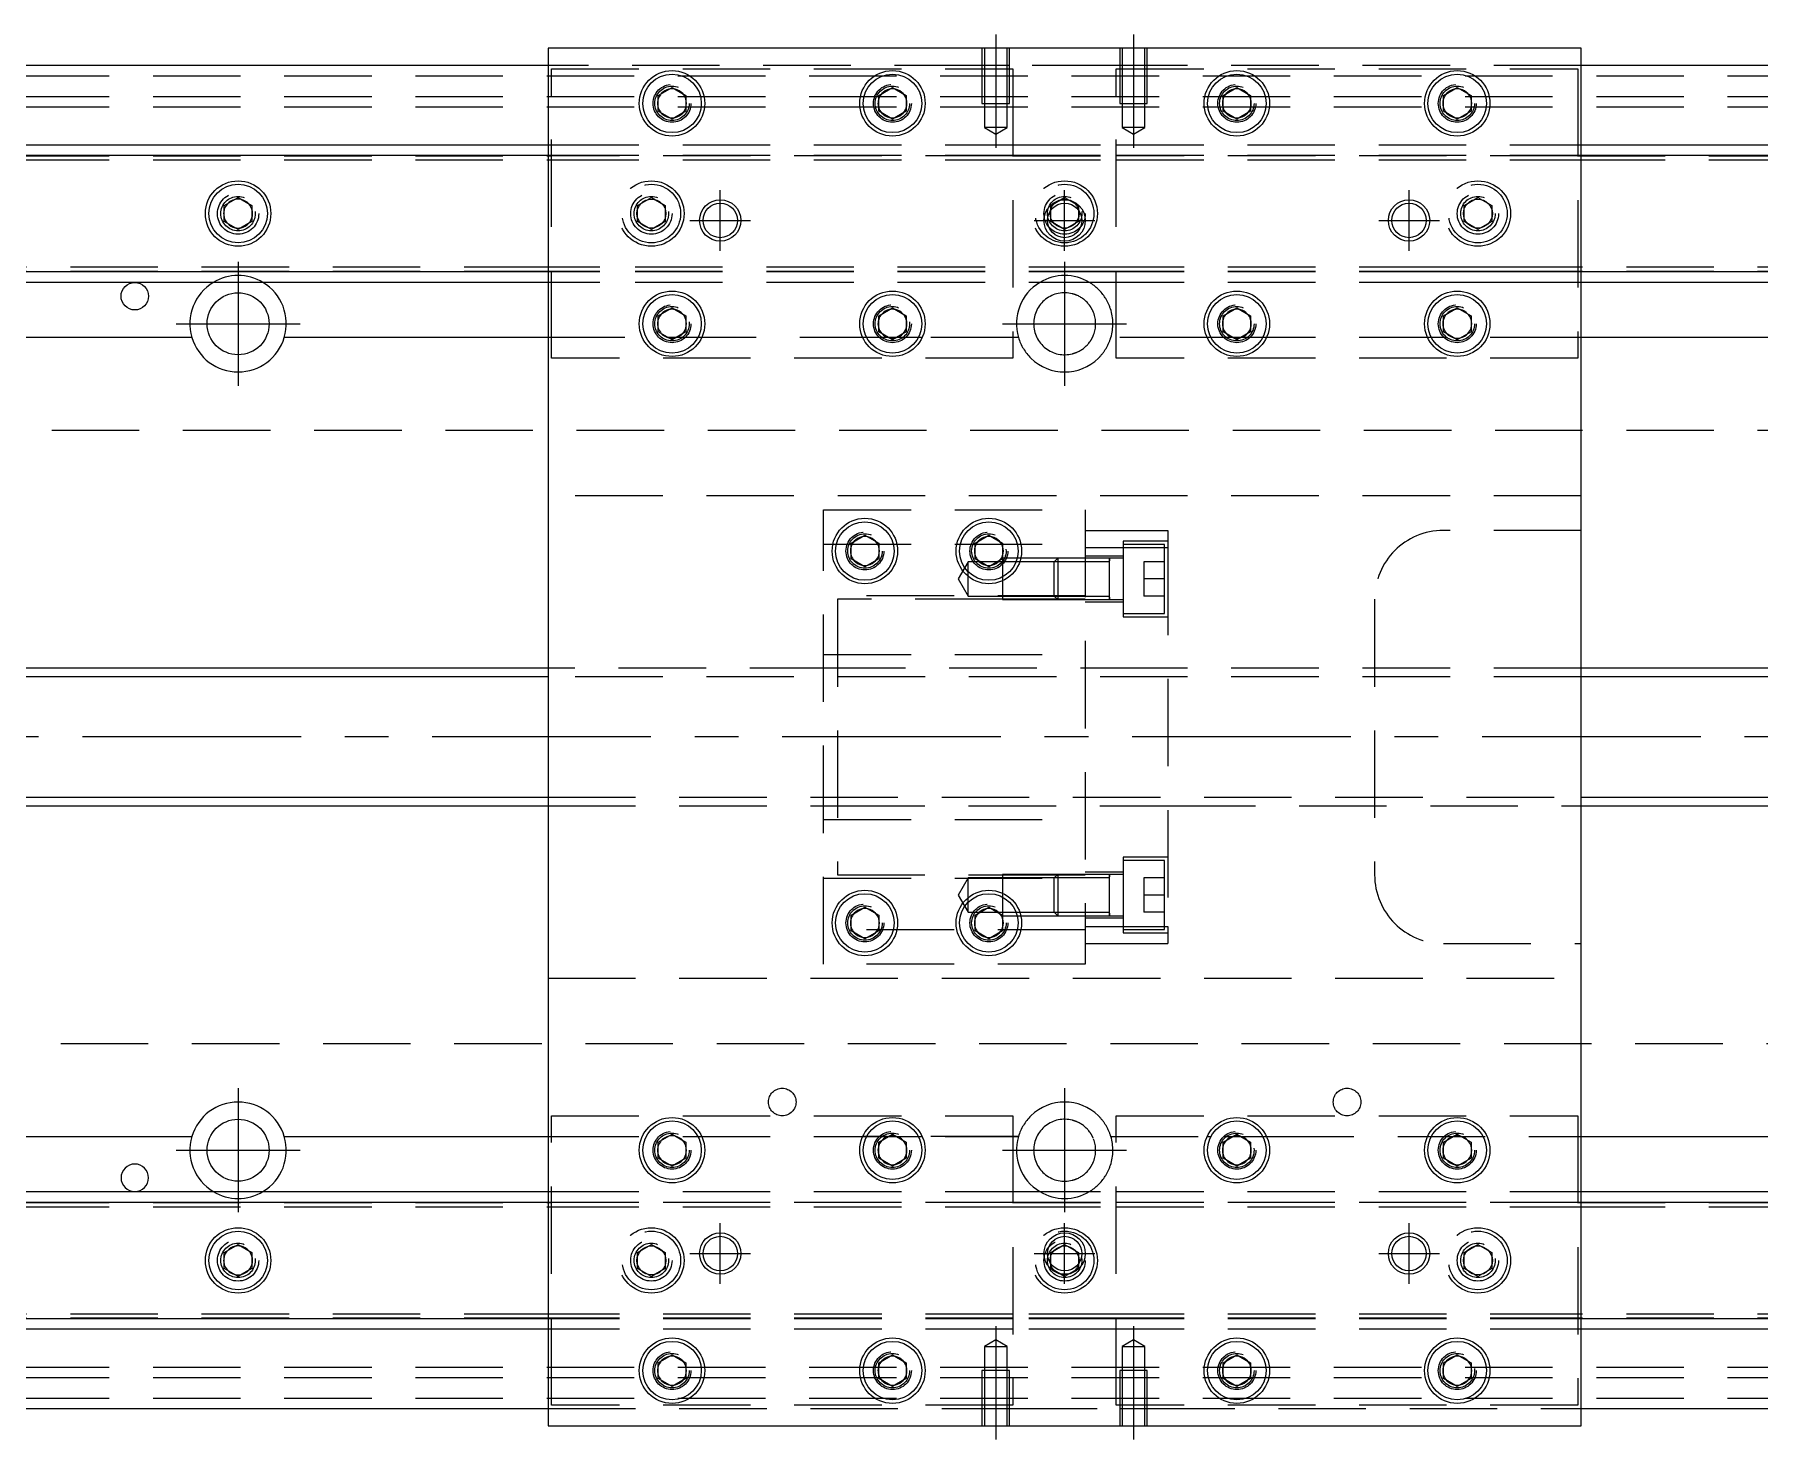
# Model space of a CAD drawing. Extents: x -20 to 992, y -268 to 102.
# Drawn here: x 230.4 to 480.9, y -102 to 102 of the extents above; entities that cross this region are included whole.
import ezdxf

# ---------------------------------------------------------------- set-up
doc = ezdxf.new("R2010")
doc.units = 0
doc.linetypes.add('CENTER', pattern=[50.8, 31.75, -6.35, 6.35, -6.35])
doc.linetypes.add('DASHED', pattern=[19.05, 12.7, -6.35])
doc.layers.get('0').update_dxf_attribs({"linetype": 'CONTINUOUS'})
doc.layers.add('CENTER', color=1, linetype='CENTER')

msp = doc.modelspace()

# ---------------------------------------------------------------- linework, layer by layer
at = {"color": 7, "linetype": 'CONTINUOUS'}
for p, q in [((455, 100), (305, 100)), ((305, 100), (305, -100)), ((455, -100), (455, 100)), ((305, 97.5), (0, 97.5)), ((760, 97.5), (455, 97.5)), ((321, 93.1547), (323, 94.309402)), ((321, 90.8453), (321, 93.1547)), ((323, 94.309402), (325, 93.1547)), ((325, 93.1547), (325, 90.8453)), ((353, 93.1547), (355, 94.309402)), ((353, 90.8453), (353, 93.1547)), ((355, 94.309402), (357, 93.1547)), ((357, 93.1547), (357, 90.8453)), ((403, 93.1547), (405, 94.309402)), ((403, 90.8453), (403, 93.1547)), ((405, 94.309402), (407, 93.1547)), ((407, 93.1547), (407, 90.8453)), ((435, 93.1547), (437, 94.309402)), ((435, 90.8453), (435, 93.1547)), ((437, 94.309402), (439, 93.1547)), ((439, 93.1547), (439, 90.8453)), ((323, 89.690598), (321, 90.8453)), ((325, 90.8453), (323, 89.690598)), ((355, 89.690598), (353, 90.8453)), ((357, 90.8453), (355, 89.690598)), ((405, 89.690598), (403, 90.8453)), ((407, 90.8453), (405, 89.690598)), ((437, 89.690598), (435, 90.8453)), ((439, 90.8453), (437, 89.690598)), ((0, 86), (305, 86)), ((455, 86), (760, 86)), ((0, 84.460392), (305, 84.460392)), ((455, 84.460392), (760, 84.460392)), ((258, 77.1547), (260, 78.309402)), ((260, 78.309402), (262, 77.1547)), ((258, 74.8453), (258, 77.1547)), ((262, 77.1547), (262, 74.8453)), ((260, 73.690598), (258, 74.8453)), ((262, 74.8453), (260, 73.690598)), ((305, 67.539608), (0, 67.539608)), ((305, 66), (0, 66)), ((760, 67.539608), (455, 67.539608)), ((760, 66), (455, 66)), ((321, 61.1547), (323, 62.309402)), ((321, 58.8453), (321, 61.1547)), ((323, 62.309402), (325, 61.1547)), ((325, 61.1547), (325, 58.8453)), ((353, 61.1547), (355, 62.309402)), ((353, 58.8453), (353, 61.1547)), ((355, 62.309402), (357, 61.1547)), ((357, 61.1547), (357, 58.8453)), ((403, 61.1547), (405, 62.309402)), ((403, 58.8453), (403, 61.1547)), ((405, 62.309402), (407, 61.1547)), ((407, 61.1547), (407, 58.8453)), ((435, 61.1547), (437, 62.309402)), ((435, 58.8453), (435, 61.1547)), ((437, 62.309402), (439, 61.1547)), ((439, 61.1547), (439, 58.8453)), ((253.291796, 58), (146.708204, 58)), ((305, 58), (266.708204, 58)), ((323, 57.690598), (321, 58.8453)), ((325, 58.8453), (323, 57.690598)), ((355, 57.690598), (353, 58.8453)), ((357, 58.8453), (355, 57.690598)), ((405, 57.690598), (403, 58.8453)), ((407, 58.8453), (405, 57.690598)), ((437, 57.690598), (435, 58.8453)), ((439, 58.8453), (437, 57.690598)), ((493.291796, 58), (455, 58)), ((349, 28.1547), (351, 29.309402)), ((349, 25.8453), (349, 28.1547)), ((351, 29.309402), (353, 28.1547)), ((353, 28.1547), (353, 25.8453)), ((367, 28.1547), (369, 29.309402)), ((367, 25.8453), (367, 28.1547)), ((369, 29.309402), (371, 28.1547)), ((371, 28.1547), (371, 25.8453)), ((351, 24.690598), (349, 25.8453)), ((353, 25.8453), (351, 24.690598)), ((369, 24.690598), (367, 25.8453)), ((371, 25.8453), (369, 24.690598)), ((386.5, 25.449674), (386.5, 25.949678)), ((386.5, 19.949668), (386.5, 20.449674)), ((305, 10), (28, 10)), ((703, 10), (455, 10)), ((28, -10), (305, -10)), ((455, -10), (703, -10)), ((349, -25.8453), (351, -24.690598)), ((351, -24.690598), (353, -25.8453)), ((367, -25.8453), (369, -24.690598)), ((369, -24.690598), (371, -25.8453)), ((349, -28.1547), (349, -25.8453)), ((353, -25.8453), (353, -28.1547)), ((367, -28.1547), (367, -25.8453)), ((371, -25.8453), (371, -28.1547)), ((386.5, -25.949678), (386.5, -25.94865)), ((351, -29.309402), (349, -28.1547)), ((353, -28.1547), (351, -29.309402)), ((369, -29.309402), (367, -28.1547)), ((371, -28.1547), (369, -29.309402)), ((146.708204, -58), (253.291796, -58)), ((266.708204, -58), (305, -58)), ((321, -58.8453), (323, -57.690598)), ((321, -61.1547), (321, -58.8453)), ((323, -57.690598), (325, -58.8453)), ((325, -58.8453), (325, -61.1547)), ((353, -58.8453), (355, -57.690598)), ((353, -61.1547), (353, -58.8453)), ((355, -57.690598), (357, -58.8453)), ((357, -58.8453), (357, -61.1547)), ((403, -58.8453), (405, -57.690598)), ((403, -61.1547), (403, -58.8453)), ((405, -57.690598), (407, -58.8453)), ((407, -58.8453), (407, -61.1547)), ((435, -58.8453), (437, -57.690598)), ((435, -61.1547), (435, -58.8453)), ((437, -57.690598), (439, -58.8453)), ((439, -58.8453), (439, -61.1547)), ((455, -58), (493.291796, -58)), ((323, -62.309402), (321, -61.1547)), ((325, -61.1547), (323, -62.309402)), ((355, -62.309402), (353, -61.1547)), ((357, -61.1547), (355, -62.309402)), ((405, -62.309402), (403, -61.1547)), ((407, -61.1547), (405, -62.309402)), ((437, -62.309402), (435, -61.1547)), ((439, -61.1547), (437, -62.309402)), ((0, -66), (305, -66)), ((0, -67.539608), (305, -67.539608)), ((455, -66), (760, -66)), ((455, -67.539608), (760, -67.539608)), ((258, -74.8453), (260, -73.690598)), ((258, -77.1547), (258, -74.8453)), ((260, -73.690598), (262, -74.8453)), ((262, -74.8453), (262, -77.1547)), ((260, -78.309402), (258, -77.1547)), ((262, -77.1547), (260, -78.309402)), ((305, -84.460392), (0, -84.460392)), ((760, -84.460392), (455, -84.460392)), ((305, -86), (0, -86)), ((760, -86), (455, -86)), ((321, -90.8453), (323, -89.690598)), ((323, -89.690598), (325, -90.8453)), ((353, -90.8453), (355, -89.690598)), ((355, -89.690598), (357, -90.8453)), ((403, -90.8453), (405, -89.690598)), ((405, -89.690598), (407, -90.8453)), ((435, -90.8453), (437, -89.690598)), ((437, -89.690598), (439, -90.8453)), ((321, -93.1547), (321, -90.8453)), ((325, -90.8453), (325, -93.1547)), ((353, -93.1547), (353, -90.8453)), ((357, -90.8453), (357, -93.1547)), ((403, -93.1547), (403, -90.8453)), ((407, -90.8453), (407, -93.1547)), ((435, -93.1547), (435, -90.8453)), ((439, -90.8453), (439, -93.1547)), ((323, -94.309402), (321, -93.1547)), ((325, -93.1547), (323, -94.309402)), ((355, -94.309402), (353, -93.1547)), ((357, -93.1547), (355, -94.309402)), ((405, -94.309402), (403, -93.1547)), ((407, -93.1547), (405, -94.309402)), ((437, -94.309402), (435, -93.1547)), ((439, -93.1547), (437, -94.309402)), ((0, -97.5), (305, -97.5)), ((455, -97.5), (760, -97.5)), ((305, -100), (455, -100))]:
    msp.add_line(p, q, dxfattribs=at)
at = {"color": 3, "linetype": 'DASHED'}
for p, q in [((368.000006, 100), (368.000006, 92)), ((368.35, 100), (368.35, 92)), ((371.65, 92), (371.65, 100)), ((371.999994, 92), (371.999994, 100)), ((388.000006, 100), (388.000006, 92)), ((388.35, 100), (388.35, 92)), ((391.65, 92), (391.65, 100)), ((391.999994, 92), (391.999994, 100)), ((0, 96), (760, 96)), ((368.000006, 97.5), (305, 97.5)), ((305.5, 55), (305.5, 97)), ((305.5, 97), (372.5, 97)), ((371.999994, 97.5), (368.000006, 97.5)), ((388.000006, 97.5), (371.999994, 97.5)), ((372.5, 97), (372.5, 55)), ((387.5, 97), (454.5, 97)), ((387.5, 55), (387.5, 97)), ((391.999994, 97.5), (388.000006, 97.5)), ((455, 97.5), (391.999994, 97.5)), ((454.5, 97), (454.5, 55)), ((0, 93), (760, 93)), ((0, 91.5), (760, 91.5)), ((368.000006, 92), (371.999994, 92)), ((368.35, 92), (368.35, 88.5)), ((371.65, 88.5), (371.65, 92)), ((388.000006, 92), (391.999994, 92)), ((388.35, 92), (388.35, 88.5)), ((391.65, 88.5), (391.65, 92)), ((402.5, 92), (402.518502, 92.303588)), ((434.5, 92), (434.512884, 92.253488)), ((371.65, 88.5), (368.35, 88.5)), ((368.35, 88.5), (370, 87.547372)), ((370, 87.547372), (371.65, 88.5)), ((391.65, 88.5), (388.35, 88.5)), ((388.35, 88.5), (390, 87.547372)), ((390, 87.547372), (391.65, 88.5)), ((305, 86), (305.5, 86)), ((305.5, 86), (372.5, 86)), ((372.5, 86), (387.5, 86)), ((387.5, 86), (454.5, 86)), ((454.5, 86), (455, 86)), ((0, 84.403994), (305.5, 84.403994)), ((0, 83.8), (305.5, 83.8)), ((305, 84.460392), (305.5, 84.460392)), ((305.5, 84.460392), (372.5, 84.460392)), ((372.5, 84.403994), (305.5, 84.403994)), ((305.5, 83.8), (372.5, 83.8)), ((372.5, 84.460392), (387.5, 84.460392)), ((372.5, 84.403994), (387.5, 84.403994)), ((372.5, 83.8), (387.5, 83.8)), ((387.5, 84.460392), (454.5, 84.460392)), ((454.5, 84.403994), (387.5, 84.403994)), ((387.5, 83.8), (454.5, 83.8)), ((454.5, 84.460392), (455, 84.460392)), ((454.5, 84.403994), (760, 84.403994)), ((454.5, 83.8), (760, 83.8)), ((318, 77.1547), (320, 78.309402)), ((320, 78.309402), (322, 77.1547)), ((378, 77.1547), (380, 78.309402)), ((380, 78.309402), (382, 77.1547)), ((438, 77.1547), (440, 78.309402)), ((440, 78.309402), (442, 77.1547)), ((262.483582, 76.286038), (262.5, 76)), ((318, 74.8453), (318, 77.1547)), ((322, 77.1547), (322, 74.8453)), ((322.483582, 76.286038), (322.5, 76)), ((378, 74.8453), (378, 77.1547)), ((382, 77.1547), (382, 74.8453)), ((382.483582, 76.286038), (382.5, 76)), ((437.5, 76), (437.534018, 76.411016)), ((438, 74.8453), (438, 77.1547)), ((442, 77.1547), (442, 74.8453)), ((320, 73.690598), (318, 74.8453)), ((322, 74.8453), (320, 73.690598)), ((380, 73.690598), (378, 74.8453)), ((382, 74.8453), (380, 73.690598)), ((440, 73.690598), (438, 74.8453)), ((442, 74.8453), (440, 73.690598)), ((305.5, 68.2), (0, 68.2)), ((312.5, 68.2), (305.5, 68.2)), ((387.5, 68.2), (312.5, 68.2)), ((454.5, 68.2), (387.5, 68.2)), ((447.5, 68.2), (432.5, 68.2)), ((760, 68.2), (454.5, 68.2)), ((305.5, 67.596006), (0, 67.596006)), ((305.5, 67.539608), (305, 67.539608)), ((305.5, 66), (305, 66)), ((312.5, 67.596006), (305.5, 67.596006)), ((312.5, 67.539608), (305.5, 67.539608)), ((312.5, 66), (305.5, 66)), ((387.5, 67.596006), (312.5, 67.596006)), ((387.5, 67.539608), (312.5, 67.539608)), ((387.5, 66), (312.5, 66)), ((454.5, 67.596006), (387.5, 67.596006)), ((454.5, 67.539608), (387.5, 67.539608)), ((454.5, 66), (387.5, 66)), ((447.5, 67.596006), (432.5, 67.596006)), ((447.5, 67.539608), (432.5, 67.539608)), ((447.5, 66), (432.5, 66)), ((760, 67.596006), (454.5, 67.596006)), ((455, 67.539608), (454.5, 67.539608)), ((455, 66), (454.5, 66)), ((325.483582, 60.286038), (325.5, 60)), ((357.483582, 60.286038), (357.5, 60)), ((402.5, 60), (402.518502, 60.303588)), ((434.5, 60), (434.512884, 60.253488)), ((305.5, 58), (305, 58)), ((373.291796, 58), (305.5, 58)), ((351.25, 58), (350.691578, 58)), ((353.112542, 58), (351.25, 58)), ((353.5, 58), (353.112542, 58)), ((354.359688, 58), (353.5, 58)), ((354.464102, 58), (354.359688, 58)), ((355.535898, 58), (354.464102, 58)), ((355.640312, 58), (355.535898, 58)), ((356.5, 58), (355.640312, 58)), ((356.887458, 58), (356.5, 58)), ((358.75, 58), (356.887458, 58)), ((359.308422, 58), (358.75, 58)), ((373.291796, 58), (359.308422, 58)), ((400.691578, 58), (386.708204, 58)), ((401.25, 58), (400.691578, 58)), ((403.112542, 58), (401.25, 58)), ((403.5, 58), (403.112542, 58)), ((404.359688, 58), (403.5, 58)), ((404.464102, 58), (404.359688, 58)), ((405.535898, 58), (404.464102, 58)), ((405.640312, 58), (405.535898, 58)), ((406.5, 58), (405.640312, 58)), ((406.887458, 58), (406.5, 58)), ((408.75, 58), (406.887458, 58)), ((409.308422, 58), (408.75, 58)), ((454.5, 58), (409.308422, 58)), ((455, 58), (454.5, 58)), ((372.5, 55), (305.5, 55)), ((454.5, 55), (387.5, 55)), ((760, 44.5), (5.640312, 44.5)), ((455, 35), (305, 35)), ((345, 33), (383, 33)), ((345, -33), (345, 33)), ((383, 33), (383, -33)), ((345, 28), (383, 28)), ((383, 30), (395, 30)), ((388.5, 28.449674), (388.5, 17.449674)), ((395, 28.449674), (388.5, 28.449674)), ((394.5, 27.949674), (388.5, 27.949674)), ((394.5, 17.949674), (394.5, 27.949674)), ((395, 30), (395, 27.495454)), ((455, 30), (435, 30)), ((348.5, 27), (348.518502, 27.303588)), ((366, 25.449674), (364.556624, 22.949674)), ((366, 20.449674), (366, 25.449674)), ((367.583494, 25.449674), (366, 25.449674)), ((367.59475, 25.439464), (367.583494, 25.449674)), ((370.416436, 25.449674), (367.583494, 25.449674)), ((370.416506, 25.449674), (370.32061, 25.367214)), ((371, 25.449674), (370.416436, 25.449674)), ((371.268656, 25.949668), (371, 25.949668)), ((371, 25.8453), (371, 25.5)), ((371, 25.5), (371, 25.112542)), ((378.49998, 25.449674), (371, 25.449674)), ((371, 25.112542), (371, 23.25)), ((371.541516, 25.949668), (371.268656, 25.949668)), ((371.483582, 27.286038), (371.5, 27)), ((373.118168, 25.949668), (371.541516, 25.949668)), ((373.632418, 25.949668), (373.118168, 25.949668)), ((378.99998, 25.949668), (373.632418, 25.949668)), ((379, 25.949674), (378.5, 25.449674)), ((378.5, 20.449674), (378.5, 25.449674)), ((383, 25.449674), (378.5, 25.449674)), ((383, 25.949668), (378.999994, 25.949668)), ((379, 25.949674), (379, 19.949674)), ((383, 25.949674), (379, 25.949674)), ((383, 27.495454), (395, 27.495454)), ((388.5, 26.249674), (383, 26.249674)), ((386.505, 25.949674), (383.00002, 25.949674)), ((386.5, 25.449674), (383.00002, 25.449674)), ((388.5, 25.949674), (386.495, 25.949674)), ((386.5, 25.599876), (386.5, 25.949674)), ((386.5, 25.949674), (386.5, 25.599876)), ((386.5, 20.29947), (386.5, 25.599876)), ((391.5, 25.449674), (391.5, 22.949674)), ((394.5, 25.449674), (391.5, 25.449674)), ((395, 27.495454), (395, -27.495454)), ((364.556624, 22.949674), (366, 20.449674)), ((371, 23.25), (371, 22.691578)), ((371, 22.691578), (371, 19.949678)), ((391.5, 22.949674), (391.5, 20.449674)), ((394.5, 22.949674), (391.5, 22.949674)), ((383, 20.5), (345, 20.5)), ((366, 20.449674), (371, 20.449674)), ((371, 20.449674), (378.49998, 20.449674)), ((378.5, 20.449674), (383, 20.449674)), ((378.5, 20.449674), (379, 19.949674)), ((383.00002, 20.449674), (386.5, 20.449674)), ((386.5, 19.949674), (386.5, 20.29947)), ((386.5, 20.29947), (386.5, 19.949674)), ((394.5, 20.449674), (391.5, 20.449674)), ((347, 20), (347, -20)), ((371, 20), (347, 20)), ((378.949674, 20), (371, 20)), ((371, 19.949678), (378.99998, 19.949678)), ((383, 20), (378.949674, 20)), ((378.999994, 19.949678), (383, 19.949678)), ((379, 19.949674), (383, 19.949674)), ((383, 19.649674), (388.5, 19.649674)), ((383.00002, 19.949674), (386.505, 19.949674)), ((386.495, 19.949674), (388.5, 19.949674)), ((388.5, 17.949674), (394.5, 17.949674)), ((425, 20), (425, -20)), ((388.5, 17.449674), (395, 17.449674)), ((345, 12), (383, 12)), ((347, 10), (305, 10)), ((455, 8.75), (305, 8.75)), ((395, 10), (347, 10)), ((455, 10), (395, 10)), ((305, -8.75), (455, -8.75)), ((305, -10), (347, -10)), ((347, -10), (395, -10)), ((395, -10), (455, -10)), ((345, -12), (383, -12)), ((388.5, -17.449674), (388.5, -28.449674)), ((395, -17.449674), (388.5, -17.449674)), ((347, -20), (371, -20)), ((371, -19.949678), (371, -22.691578)), ((378.99998, -19.949678), (371, -19.949678)), ((371, -20), (378.949674, -20)), ((379, -19.949674), (378.5, -20.449674)), ((378.949674, -20), (383, -20)), ((383, -19.949678), (378.999994, -19.949678)), ((379, -19.949674), (379, -25.949674)), ((383, -19.949674), (379, -19.949674)), ((388.5, -19.649674), (383, -19.649674)), ((386.505, -19.949674), (383.00002, -19.949674)), ((388.5, -19.949674), (386.495, -19.949674)), ((386.5, -20.29947), (386.5, -19.949674)), ((386.5, -19.949674), (386.5, -20.29947)), ((394.5, -17.949674), (388.5, -17.949674)), ((394.5, -27.949674), (394.5, -17.949674)), ((345, -20.5), (383, -20.5)), ((366, -20.449674), (364.556624, -22.949674)), ((366, -25.449674), (366, -20.449674)), ((371, -20.449674), (366, -20.449674)), ((378.49998, -20.449674), (371, -20.449674)), ((378.5, -25.449674), (378.5, -20.449674)), ((383, -20.449674), (378.5, -20.449674)), ((386.5, -20.449674), (383.00002, -20.449674)), ((386.5, -25.599876), (386.5, -20.29947)), ((391.5, -20.449674), (391.5, -22.949674)), ((394.5, -20.449674), (391.5, -20.449674)), ((364.556624, -22.949674), (366, -25.449674)), ((371, -22.691578), (371, -23.25)), ((371, -23.25), (371, -25.112542)), ((394.5, -22.949674), (391.5, -22.949674)), ((391.5, -22.949674), (391.5, -25.449674)), ((348.5, -27), (348.518502, -26.696412)), ((366, -25.449674), (367.583654, -25.449674)), ((366.5, -27), (366.518502, -26.696412)), ((367.583654, -25.449674), (370.416258, -25.449674)), ((370.416258, -25.449674), (371, -25.449674)), ((371, -25.112542), (371, -25.5)), ((371, -25.449674), (378.49998, -25.449674)), ((371, -25.5), (371, -25.8453)), ((371, -25.949668), (371.268656, -25.949668)), ((371.268656, -25.949668), (371.541516, -25.949668)), ((371.541516, -25.949668), (373.118168, -25.949668)), ((373.118168, -25.949668), (373.632418, -25.949668)), ((373.632418, -25.949668), (378.99998, -25.949668)), ((378.5, -25.449674), (383, -25.449674)), ((378.5, -25.449674), (379, -25.949674)), ((378.999994, -25.949668), (383, -25.949668)), ((379, -25.949674), (383, -25.949674)), ((383, -26.249674), (388.5, -26.249674)), ((383, -27.495454), (395, -27.495454)), ((383.00002, -25.449674), (386.5, -25.449674)), ((383.00002, -25.949674), (386.505, -25.949674)), ((386.495, -25.949674), (388.5, -25.949674)), ((386.5, -25.949674), (386.5, -25.599876)), ((386.5, -25.599876), (386.5, -25.949674)), ((394.5, -25.449674), (391.5, -25.449674)), ((395, -27.495454), (395, -30)), ((383, -28), (345, -28)), ((383, -30), (395, -30)), ((388.5, -27.949674), (394.5, -27.949674)), ((388.5, -28.449674), (395, -28.449674)), ((435, -30), (455, -30)), ((305, -35), (455, -35)), ((383, -33), (345, -33)), ((5.640312, -44.5), (760, -44.5)), ((305.5, -97), (305.5, -55)), ((305.5, -55), (372.5, -55)), ((372.5, -55), (372.5, -97)), ((387.5, -55), (454.5, -55)), ((387.5, -97), (387.5, -55)), ((454.5, -55), (454.5, -97)), ((305, -58), (305.5, -58)), ((305.5, -58), (373.291796, -58)), ((320.5, -60), (320.512884, -59.746512)), ((373.291796, -58), (350.691578, -58)), ((350.691578, -58), (351.25, -58)), ((351.25, -58), (353.112542, -58)), ((353.112542, -58), (353.5, -58)), ((353.5, -58), (354.359688, -58)), ((354.359688, -58), (354.464102, -58)), ((354.464102, -58), (355.535898, -58)), ((355.535898, -58), (355.640312, -58)), ((355.640312, -58), (356.5, -58)), ((356.5, -58), (356.887458, -58)), ((356.887458, -58), (358.75, -58)), ((358.75, -58), (359.308422, -58)), ((386.708204, -58), (403.112542, -58)), ((400.691578, -58), (401.25, -58)), ((403.112542, -58), (403.5, -58)), ((403.5, -58), (404.359688, -58)), ((404.359688, -58), (404.464102, -58)), ((404.464102, -58), (405.535898, -58)), ((405.535898, -58), (405.640312, -58)), ((405.640312, -58), (406.5, -58)), ((406.5, -58), (406.887458, -58)), ((406.887458, -58), (408.75, -58)), ((407.483582, -59.713962), (407.5, -60)), ((408.75, -58), (409.308422, -58)), ((409.308422, -58), (455, -58)), ((0, -67.596006), (305.5, -67.596006)), ((305, -66), (305.5, -66)), ((305, -67.539608), (305.5, -67.539608)), ((305.5, -66), (372.5, -66)), ((305.5, -67.539608), (372.5, -67.539608)), ((372.5, -67.596006), (305.5, -67.596006)), ((372.5, -66), (387.5, -66)), ((372.5, -67.539608), (387.5, -67.539608)), ((372.5, -67.596006), (387.5, -67.596006)), ((387.5, -66), (454.5, -66)), ((387.5, -67.539608), (454.5, -67.539608)), ((454.5, -67.596006), (387.5, -67.596006)), ((454.5, -66), (455, -66)), ((454.5, -67.539608), (455, -67.539608)), ((454.5, -67.596006), (760, -67.596006)), ((0, -68.2), (305.5, -68.2)), ((305.5, -68.2), (372.5, -68.2)), ((372.5, -68.2), (387.5, -68.2)), ((387.5, -68.2), (454.5, -68.2)), ((454.5, -68.2), (760, -68.2)), ((318, -74.8453), (320, -73.690598)), ((318, -77.1547), (318, -74.8453)), ((320, -73.690598), (322, -74.8453)), ((322, -74.8453), (322, -77.1547)), ((378, -74.8453), (380, -73.690598)), ((378, -77.1547), (378, -74.8453)), ((380, -73.690598), (382, -74.8453)), ((382, -74.8453), (382, -77.1547)), ((438, -74.8453), (440, -73.690598)), ((438, -77.1547), (438, -74.8453)), ((440, -73.690598), (442, -74.8453)), ((442, -74.8453), (442, -77.1547)), ((262.483582, -75.713962), (262.5, -76)), ((320, -78.309402), (318, -77.1547)), ((322, -77.1547), (320, -78.309402)), ((322.483582, -75.713962), (322.5, -76)), ((380, -78.309402), (378, -77.1547)), ((382, -77.1547), (380, -78.309402)), ((382.483582, -75.713962), (382.5, -76)), ((440, -78.309402), (438, -77.1547)), ((442, -77.1547), (440, -78.309402)), ((442.483582, -75.713962), (442.5, -76)), ((305.5, -83.8), (0, -83.8)), ((305.5, -84.403994), (0, -84.403994)), ((305.5, -84.460392), (305, -84.460392)), ((372.5, -83.8), (305.5, -83.8)), ((372.5, -84.403994), (305.5, -84.403994)), ((372.5, -84.460392), (305.5, -84.460392)), ((387.5, -83.8), (372.5, -83.8)), ((387.5, -84.403994), (372.5, -84.403994)), ((387.5, -84.460392), (372.5, -84.460392)), ((454.5, -83.8), (387.5, -83.8)), ((454.5, -84.403994), (387.5, -84.403994)), ((454.5, -84.460392), (387.5, -84.460392)), ((760, -83.8), (454.5, -83.8)), ((760, -84.403994), (454.5, -84.403994)), ((455, -84.460392), (454.5, -84.460392)), ((305.5, -86), (305, -86)), ((372.5, -86), (305.5, -86)), ((370, -87.547372), (368.35, -88.5)), ((371.65, -88.5), (370, -87.547372)), ((387.5, -86), (372.5, -86)), ((454.5, -86), (387.5, -86)), ((390, -87.547372), (388.35, -88.5)), ((391.65, -88.5), (390, -87.547372)), ((455, -86), (454.5, -86)), ((368.35, -88.5), (371.65, -88.5)), ((368.35, -88.5), (368.35, -92)), ((371.65, -92), (371.65, -88.5)), ((388.35, -88.5), (391.65, -88.5)), ((388.35, -88.5), (388.35, -92)), ((391.65, -92), (391.65, -88.5)), ((0, -91.5), (760, -91.5)), ((371.999994, -92), (368.000006, -92)), ((368.000006, -92), (368.000006, -100)), ((368.35, -92), (368.35, -100)), ((371.65, -100), (371.65, -92)), ((371.999994, -100), (371.999994, -92)), ((391.999994, -92), (388.000006, -92)), ((388.000006, -92), (388.000006, -100)), ((388.35, -92), (388.35, -100)), ((391.65, -100), (391.65, -92)), ((391.999994, -100), (391.999994, -92)), ((402.5, -92), (402.518502, -91.696412)), ((439.483582, -91.713962), (439.5, -92)), ((0, -93), (760, -93)), ((0, -96), (760, -96)), ((305, -97.5), (368.000006, -97.5)), ((372.5, -97), (305.5, -97)), ((368.000006, -97.5), (371.999994, -97.5)), ((371.999994, -97.5), (388.000006, -97.5)), ((454.5, -97), (387.5, -97)), ((388.000006, -97.5), (391.999994, -97.5)), ((391.999994, -97.5), (455, -97.5))]:
    msp.add_line(p, q, dxfattribs=at)
at = {"color": 3, "linetype": 'CONTINUOUS'}
for p, q in [((305, 8.75), (28, 8.75)), ((703, 8.75), (455, 8.75)), ((28, -8.75), (305, -8.75)), ((455, -8.75), (703, -8.75))]:
    msp.add_line(p, q, dxfattribs=at)
at = {"color": 7, "linetype": 'CONTINUOUS'}
for centre, radius in [((323, 92), 4.75), ((323, 92), 4.25), ((355, 92), 4.75), ((355, 92), 4.25), ((405, 92), 4.75), ((405, 92), 4.25), ((437, 92), 4.75), ((437, 92), 4.25), ((260, 76), 4.75), ((260, 76), 4.25), ((320, 76), 2.1), ((380, 75), 3), ((380, 76), 2.1), ((440, 76), 2.1), ((330, 75), 2.5), ((380, 75), 2.5), ((430, 75), 2.5), ((245, 64), 2), ((260, 60), 4.5), ((323, 60), 4.75), ((323, 60), 4.25), ((355, 60), 4.75), ((355, 60), 4.25), ((405, 60), 4.75), ((405, 60), 4.25), ((437, 60), 4.75), ((437, 60), 4.25), ((351, 27), 4.75), ((351, 27), 4.25), ((369, 27), 4.75), ((369, 27), 4.25), ((351, -27), 4.75), ((369, -27), 4.75), ((351, -27), 4.25), ((369, -27), 4.25), ((260, -60), 4.5), ((323, -60), 4.75), ((323, -60), 4.25), ((355, -60), 4.75), ((355, -60), 4.25), ((405, -60), 4.75), ((405, -60), 4.25), ((437, -60), 4.75), ((437, -60), 4.25), ((260, -76), 4.75), ((260, -76), 4.25), ((330, -75), 2.5), ((380, -75), 3), ((380, -75), 2.5), ((430, -75), 2.5), ((320, -76), 2.1), ((380, -76), 2.1), ((440, -76), 2.1), ((323, -92), 4.75), ((355, -92), 4.75), ((405, -92), 4.75), ((437, -92), 4.75), ((323, -92), 4.25), ((355, -92), 4.25), ((405, -92), 4.25), ((437, -92), 4.25)]:
    msp.add_circle(centre, radius, dxfattribs=at)
at = {"color": 3, "linetype": 'DASHED'}
for centre, radius in [((323, 92), 2.75), ((323, 92), 2.5), ((355, 92), 2.75), ((355, 92), 2.5), ((405, 92), 2.75), ((405, 92), 2.5), ((437, 92), 2.75), ((437, 92), 2.5), ((320, 76), 4.75), ((320, 76), 4.25), ((380, 76), 4.75), ((380, 76), 4.25), ((440, 76), 4.75), ((440, 76), 4.25), ((260, 76), 3), ((260, 76), 2.5), ((320, 76), 3), ((320, 76), 2.5), ((380, 76), 3), ((380, 76), 2.5), ((440, 76), 3), ((440, 76), 2.5), ((323, 60), 2.75), ((355, 60), 2.75), ((405, 60), 2.75), ((437, 60), 2.75), ((323, 60), 2.5), ((355, 60), 2.5), ((405, 60), 2.5), ((437, 60), 2.5), ((351, 27), 2.75), ((351, 27), 2.5), ((369, 27), 2.75), ((369, 27), 2.5), ((351, -27), 2.75), ((351, -27), 2.5), ((369, -27), 2.75), ((369, -27), 2.5), ((339, -53), 2), ((421, -53), 2), ((323, -60), 2.75), ((323, -60), 2.5), ((355, -60), 2.75), ((355, -60), 2.5), ((405, -60), 2.75), ((405, -60), 2.5), ((437, -60), 2.75), ((437, -60), 2.5), ((320, -76), 4.75), ((320, -76), 4.25), ((380, -76), 4.75), ((380, -76), 4.25), ((440, -76), 4.75), ((440, -76), 4.25), ((260, -76), 3), ((260, -76), 2.5), ((320, -76), 3), ((320, -76), 2.5), ((380, -76), 3), ((380, -76), 2.5), ((440, -76), 3), ((440, -76), 2.5), ((323, -92), 2.75), ((323, -92), 2.5), ((355, -92), 2.75), ((355, -92), 2.5), ((405, -92), 2.75), ((405, -92), 2.5), ((437, -92), 2.75), ((437, -92), 2.5)]:
    msp.add_circle(centre, radius, dxfattribs=at)
at = {"color": 3, "linetype": 'CONTINUOUS'}
for centre in [(330, 75), (430, 75), (330, -75), (430, -75)]:
    msp.add_circle(centre, 3, dxfattribs=at)
at = {"color": 7, "linetype": 'CONTINUOUS'}
for centre, radius, start, end in [((323, 92), 2.1, 137.75279, 162.24721), ((323, 92), 2.1, 102.24721, 137.75279), ((323, 92), 2.1, 77.75279, 102.24721), ((323, 92), 2.1, 42.24721, 77.75279), ((323, 92), 2.1, 17.75279, 42.24721), ((355, 92), 2.1, 137.75279, 162.24721), ((355, 92), 2.1, 102.24721, 137.75279), ((355, 92), 2.1, 77.75279, 102.24721), ((355, 92), 2.1, 42.24721, 77.75279), ((355, 92), 2.1, 17.75279, 42.24721), ((405, 92), 2.1, 137.75279, 162.24721), ((405, 92), 2.1, 102.24721, 137.75279), ((405, 92), 2.1, 77.75279, 102.24721), ((405, 92), 2.1, 42.24721, 77.75279), ((405, 92), 2.1, 17.75279, 42.24721), ((437, 92), 2.1, 137.75279, 162.24721), ((437, 92), 2.1, 102.24721, 137.75279), ((437, 92), 2.1, 77.75279, 102.24721), ((437, 92), 2.1, 42.24721, 77.75279), ((437, 92), 2.1, 17.75279, 42.24721), ((323, 92), 2.1, 162.24721, 180), ((323, 92), 2.1, 180, 197.75279), ((323, 92), 2.1, 197.75279, 222.24721), ((323, 92), 2.1, 222.24721, 257.75279), ((323, 92), 2.1, 282.24721, 317.75279), ((323, 92), 2.1, 317.75279, 342.24721), ((323, 92), 2.1, 342.24721, 17.75279), ((355, 92), 2.1, 162.24721, 180), ((355, 92), 2.1, 180, 197.75279), ((355, 92), 2.1, 197.75279, 222.24721), ((355, 92), 2.1, 222.24721, 257.75279), ((355, 92), 2.1, 282.24721, 317.75279), ((355, 92), 2.1, 317.75279, 342.24721), ((355, 92), 2.1, 342.24721, 17.75279), ((405, 92), 2.1, 162.24721, 180), ((405, 92), 2.1, 180, 197.75279), ((405, 92), 2.1, 197.75279, 222.24721), ((405, 92), 2.1, 222.24721, 257.75279), ((405, 92), 2.1, 282.24721, 317.75279), ((405, 92), 2.1, 317.75279, 342.24721), ((405, 92), 2.1, 342.24721, 17.75279), ((437, 92), 2.1, 162.24721, 180), ((437, 92), 2.1, 180, 197.75279), ((437, 92), 2.1, 197.75279, 222.24721), ((437, 92), 2.1, 222.24721, 257.75279), ((437, 92), 2.1, 282.24721, 317.75279), ((437, 92), 2.1, 317.75279, 342.24721), ((437, 92), 2.1, 342.24721, 17.75279), ((323, 92), 2.1, 257.75279, 282.24721), ((355, 92), 2.1, 257.75279, 282.24721), ((405, 92), 2.1, 257.75279, 282.24721), ((437, 92), 2.1, 257.75279, 282.24721), ((260, 76), 2.1, 102.24721, 137.75279), ((260, 76), 2.1, 77.75279, 102.24721), ((260, 76), 2.1, 42.24721, 77.75279), ((260, 76), 2.1, 162.24721, 180), ((260, 76), 2.1, 180, 197.75279), ((260, 76), 2.1, 137.75279, 162.24721), ((260, 76), 2.1, 197.75279, 222.24721), ((260, 76), 2.1, 17.75279, 42.24721), ((260, 76), 2.1, 317.75279, 342.24721), ((260, 76), 2.1, 342.24721, 17.75279), ((260, 76), 2.1, 222.24721, 257.75279), ((260, 76), 2.1, 257.75279, 282.24721), ((260, 76), 2.1, 282.24721, 317.75279), ((260, 60), 7, 121.002719, 196.60155), ((260, 60), 7, 343.39845, 58.997281), ((323, 60), 2.1, 162.24721, 180), ((323, 60), 2.1, 137.75279, 162.24721), ((323, 60), 2.1, 102.24721, 137.75279), ((323, 60), 2.1, 77.75279, 102.24721), ((323, 60), 2.1, 42.24721, 77.75279), ((323, 60), 2.1, 17.75279, 42.24721), ((323, 60), 2.1, 342.24721, 17.75279), ((355, 60), 2.1, 162.24721, 180), ((355, 60), 2.1, 137.75279, 162.24721), ((355, 60), 2.1, 102.24721, 137.75279), ((355, 60), 2.1, 77.75279, 102.24721), ((355, 60), 2.1, 42.24721, 77.75279), ((355, 60), 2.1, 17.75279, 42.24721), ((355, 60), 2.1, 342.24721, 17.75279), ((405, 60), 2.1, 162.24721, 180), ((405, 60), 2.1, 137.75279, 162.24721), ((405, 60), 2.1, 102.24721, 137.75279), ((405, 60), 2.1, 77.75279, 102.24721), ((405, 60), 2.1, 42.24721, 77.75279), ((405, 60), 2.1, 17.75279, 42.24721), ((405, 60), 2.1, 342.24721, 17.75279), ((437, 60), 2.1, 162.24721, 180), ((437, 60), 2.1, 137.75279, 162.24721), ((437, 60), 2.1, 102.24721, 137.75279), ((437, 60), 2.1, 77.75279, 102.24721), ((437, 60), 2.1, 42.24721, 77.75279), ((437, 60), 2.1, 17.75279, 42.24721), ((437, 60), 2.1, 342.24721, 17.75279), ((260, 60), 7, 196.60155, 343.39845), ((323, 60), 2.1, 180, 197.75279), ((323, 60), 2.1, 197.75279, 222.24721), ((323, 60), 2.1, 222.24721, 257.75279), ((323, 60), 2.1, 257.75279, 282.24721), ((323, 60), 2.1, 282.24721, 317.75279), ((323, 60), 2.1, 317.75279, 342.24721), ((355, 60), 2.1, 180, 197.75279), ((355, 60), 2.1, 197.75279, 222.24721), ((355, 60), 2.1, 222.24721, 257.75279), ((355, 60), 2.1, 257.75279, 282.24721), ((355, 60), 2.1, 282.24721, 317.75279), ((355, 60), 2.1, 317.75279, 342.24721), ((405, 60), 2.1, 180, 197.75279), ((405, 60), 2.1, 197.75279, 222.24721), ((405, 60), 2.1, 222.24721, 257.75279), ((405, 60), 2.1, 257.75279, 282.24721), ((405, 60), 2.1, 282.24721, 317.75279), ((405, 60), 2.1, 317.75279, 342.24721), ((437, 60), 2.1, 180, 197.75279), ((437, 60), 2.1, 197.75279, 222.24721), ((437, 60), 2.1, 222.24721, 257.75279), ((437, 60), 2.1, 257.75279, 282.24721), ((437, 60), 2.1, 282.24721, 317.75279), ((437, 60), 2.1, 317.75279, 342.24721), ((351, 27), 2.1, 162.24721, 180), ((351, 27), 2.1, 137.75279, 162.24721), ((351, 27), 2.1, 102.24721, 137.75279), ((351, 27), 2.1, 77.75279, 102.24721), ((351, 27), 2.1, 42.24721, 77.75279), ((351, 27), 2.1, 17.75279, 42.24721), ((351, 27), 2.1, 342.24721, 17.75279), ((369, 27), 2.1, 162.24721, 180), ((369, 27), 2.1, 137.75279, 162.24721), ((369, 27), 2.1, 102.24721, 137.75279), ((369, 27), 2.1, 77.75279, 102.24721), ((369, 27), 2.1, 42.24721, 77.75279), ((369, 27), 2.1, 17.75279, 42.24721), ((369, 27), 2.1, 342.24721, 17.75279), ((351, 27), 2.1, 180, 197.75279), ((351, 27), 2.1, 197.75279, 222.24721), ((351, 27), 2.1, 222.24721, 257.75279), ((351, 27), 2.1, 282.24721, 317.75279), ((351, 27), 2.1, 317.75279, 342.24721), ((369, 27), 2.1, 180, 197.75279), ((369, 27), 2.1, 197.75279, 222.24721), ((369, 27), 2.1, 222.24721, 257.75279), ((369, 27), 2.1, 282.24721, 317.75279), ((369, 27), 2.1, 317.75279, 342.24721), ((351, 27), 2.1, 257.75279, 282.24721), ((369, 27), 2.1, 257.75279, 282.24721), ((351, -27), 2.1, 102.24721, 137.75279), ((351, -27), 2.1, 77.75279, 102.24721), ((351, -27), 2.1, 42.24721, 77.75279), ((369, -27), 2.1, 102.24721, 137.75279), ((369, -27), 2.1, 77.75279, 102.24721), ((369, -27), 2.1, 42.24721, 77.75279), ((351, -27), 2.1, 162.24721, 180), ((351, -27), 2.1, 180, 197.75279), ((351, -27), 2.1, 137.75279, 162.24721), ((351, -27), 2.1, 17.75279, 42.24721), ((351, -27), 2.1, 342.24721, 17.75279), ((369, -27), 2.1, 162.24721, 180), ((369, -27), 2.1, 180, 197.75279), ((369, -27), 2.1, 137.75279, 162.24721), ((369, -27), 2.1, 17.75279, 42.24721), ((369, -27), 2.1, 342.24721, 17.75279), ((351, -27), 2.1, 197.75279, 222.24721), ((351, -27), 2.1, 222.24721, 257.75279), ((351, -27), 2.1, 257.75279, 282.24721), ((351, -27), 2.1, 282.24721, 317.75279), ((351, -27), 2.1, 317.75279, 342.24721), ((369, -27), 2.1, 197.75279, 222.24721), ((369, -27), 2.1, 222.24721, 257.75279), ((369, -27), 2.1, 257.75279, 282.24721), ((369, -27), 2.1, 282.24721, 317.75279), ((369, -27), 2.1, 317.75279, 342.24721), ((260, -60), 7, 16.60155, 163.39845), ((260, -60), 7, 163.39845, 238.997281), ((260, -60), 7, 301.002719, 16.60155), ((323, -60), 2.1, 162.24721, 180), ((323, -60), 2.1, 180, 197.75279), ((323, -60), 2.1, 137.75279, 162.24721), ((323, -60), 2.1, 102.24721, 137.75279), ((323, -60), 2.1, 77.75279, 102.24721), ((323, -60), 2.1, 42.24721, 77.75279), ((323, -60), 2.1, 17.75279, 42.24721), ((323, -60), 2.1, 342.24721, 17.75279), ((355, -60), 2.1, 162.24721, 180), ((355, -60), 2.1, 180, 197.75279), ((355, -60), 2.1, 137.75279, 162.24721), ((355, -60), 2.1, 102.24721, 137.75279), ((355, -60), 2.1, 77.75279, 102.24721), ((355, -60), 2.1, 42.24721, 77.75279), ((355, -60), 2.1, 17.75279, 42.24721), ((355, -60), 2.1, 342.24721, 17.75279), ((405, -60), 2.1, 162.24721, 180), ((405, -60), 2.1, 180, 197.75279), ((405, -60), 2.1, 137.75279, 162.24721), ((405, -60), 2.1, 102.24721, 137.75279), ((405, -60), 2.1, 77.75279, 102.24721), ((405, -60), 2.1, 42.24721, 77.75279), ((405, -60), 2.1, 17.75279, 42.24721), ((405, -60), 2.1, 342.24721, 17.75279), ((437, -60), 2.1, 162.24721, 180), ((437, -60), 2.1, 180, 197.75279), ((437, -60), 2.1, 137.75279, 162.24721), ((437, -60), 2.1, 102.24721, 137.75279), ((437, -60), 2.1, 77.75279, 102.24721), ((437, -60), 2.1, 42.24721, 77.75279), ((437, -60), 2.1, 17.75279, 42.24721), ((437, -60), 2.1, 342.24721, 17.75279), ((245, -64), 2, 90, 270), ((245, -64), 2, 270, 90), ((323, -60), 2.1, 197.75279, 222.24721), ((323, -60), 2.1, 222.24721, 257.75279), ((323, -60), 2.1, 257.75279, 282.24721), ((323, -60), 2.1, 282.24721, 317.75279), ((323, -60), 2.1, 317.75279, 342.24721), ((355, -60), 2.1, 197.75279, 222.24721), ((355, -60), 2.1, 222.24721, 257.75279), ((355, -60), 2.1, 257.75279, 282.24721), ((355, -60), 2.1, 282.24721, 317.75279), ((355, -60), 2.1, 317.75279, 342.24721), ((405, -60), 2.1, 197.75279, 222.24721), ((405, -60), 2.1, 222.24721, 257.75279), ((405, -60), 2.1, 257.75279, 282.24721), ((405, -60), 2.1, 282.24721, 317.75279), ((405, -60), 2.1, 317.75279, 342.24721), ((437, -60), 2.1, 197.75279, 222.24721), ((437, -60), 2.1, 222.24721, 257.75279), ((437, -60), 2.1, 257.75279, 282.24721), ((437, -60), 2.1, 282.24721, 317.75279), ((437, -60), 2.1, 317.75279, 342.24721), ((260, -76), 2.1, 137.75279, 162.24721), ((260, -76), 2.1, 102.24721, 137.75279), ((260, -76), 2.1, 77.75279, 102.24721), ((260, -76), 2.1, 42.24721, 77.75279), ((260, -76), 2.1, 17.75279, 42.24721), ((260, -76), 2.1, 162.24721, 180), ((260, -76), 2.1, 180, 197.75279), ((260, -76), 2.1, 197.75279, 222.24721), ((260, -76), 2.1, 222.24721, 257.75279), ((260, -76), 2.1, 282.24721, 317.75279), ((260, -76), 2.1, 317.75279, 342.24721), ((260, -76), 2.1, 342.24721, 17.75279), ((260, -76), 2.1, 257.75279, 282.24721), ((323, -92), 2.1, 102.24721, 137.75279), ((323, -92), 2.1, 77.75279, 102.24721), ((323, -92), 2.1, 42.24721, 77.75279), ((355, -92), 2.1, 102.24721, 137.75279), ((355, -92), 2.1, 77.75279, 102.24721), ((355, -92), 2.1, 42.24721, 77.75279), ((405, -92), 2.1, 102.24721, 137.75279), ((405, -92), 2.1, 77.75279, 102.24721), ((405, -92), 2.1, 42.24721, 77.75279), ((437, -92), 2.1, 102.24721, 137.75279), ((437, -92), 2.1, 77.75279, 102.24721), ((437, -92), 2.1, 42.24721, 77.75279), ((323, -92), 2.1, 162.24721, 180), ((323, -92), 2.1, 180, 197.75279), ((323, -92), 2.1, 137.75279, 162.24721), ((323, -92), 2.1, 197.75279, 222.24721), ((323, -92), 2.1, 17.75279, 42.24721), ((323, -92), 2.1, 317.75279, 342.24721), ((323, -92), 2.1, 342.24721, 17.75279), ((355, -92), 2.1, 162.24721, 180), ((355, -92), 2.1, 180, 197.75279), ((355, -92), 2.1, 137.75279, 162.24721), ((355, -92), 2.1, 197.75279, 222.24721), ((355, -92), 2.1, 17.75279, 42.24721), ((355, -92), 2.1, 317.75279, 342.24721), ((355, -92), 2.1, 342.24721, 17.75279), ((405, -92), 2.1, 162.24721, 180), ((405, -92), 2.1, 180, 197.75279), ((405, -92), 2.1, 137.75279, 162.24721), ((405, -92), 2.1, 197.75279, 222.24721), ((405, -92), 2.1, 17.75279, 42.24721), ((405, -92), 2.1, 317.75279, 342.24721), ((405, -92), 2.1, 342.24721, 17.75279), ((437, -92), 2.1, 162.24721, 180), ((437, -92), 2.1, 180, 197.75279), ((437, -92), 2.1, 137.75279, 162.24721), ((437, -92), 2.1, 197.75279, 222.24721), ((437, -92), 2.1, 17.75279, 42.24721), ((437, -92), 2.1, 317.75279, 342.24721), ((437, -92), 2.1, 342.24721, 17.75279), ((323, -92), 2.1, 222.24721, 257.75279), ((323, -92), 2.1, 257.75279, 282.24721), ((323, -92), 2.1, 282.24721, 317.75279), ((355, -92), 2.1, 222.24721, 257.75279), ((355, -92), 2.1, 257.75279, 282.24721), ((355, -92), 2.1, 282.24721, 317.75279), ((405, -92), 2.1, 222.24721, 257.75279), ((405, -92), 2.1, 257.75279, 282.24721), ((405, -92), 2.1, 282.24721, 317.75279), ((437, -92), 2.1, 222.24721, 257.75279), ((437, -92), 2.1, 257.75279, 282.24721), ((437, -92), 2.1, 282.24721, 317.75279)]:
    msp.add_arc(centre, radius, start, end, dxfattribs=at)
at = {"color": 3, "linetype": 'DASHED'}
for centre, radius, start, end in [((260, 60), 7, 58.997281, 121.002719), ((380, 60), 7, 121.002719, 196.60155), ((380, 60), 7, 58.997281, 121.002719), ((380, 60), 7, 32.461745, 58.997281), ((380, 60), 4.5, 75.659424, 180), ((380, 60), 4.5, 65.521494, 75.659424), ((380, 60), 4.5, 36.559306, 65.521494), ((380, 60), 4.5, 31.586338, 36.559306), ((380, 60), 7, 18.03032, 32.461745), ((380, 60), 4.5, 23.073918, 31.586338), ((380, 60), 4.5, 21.057559, 23.073918), ((380, 60), 4.5, 338.942441, 21.057559), ((380, 60), 7, 343.39845, 18.03032), ((380, 60), 7, 196.60155, 225.584691), ((380, 60), 4.5, 180, 284.340576), ((380, 60), 4.5, 323.440694, 328.413662), ((380, 60), 4.5, 328.413662, 336.926082), ((380, 60), 4.5, 336.926082, 338.942441), ((380, 60), 7, 327.538255, 341.96968), ((380, 60), 7, 341.96968, 343.39845), ((380, 60), 4.5, 284.340576, 294.478506), ((380, 60), 4.5, 294.478506, 323.440694), ((380, 60), 7, 314.415309, 327.538255), ((380, 60), 7, 225.584691, 314.415309), ((435, 20), 10, 90, 180), ((435, -20), 10, 180, 270), ((380, -60), 7, 134.415309, 163.39845), ((380, -60), 7, 45.584691, 134.415309), ((380, -60), 7, 32.461745, 45.584691), ((380, -60), 4.5, 75.659424, 180), ((380, -60), 4.5, 65.521494, 75.659424), ((380, -60), 4.5, 36.559306, 65.521494), ((380, -60), 4.5, 31.586338, 36.559306), ((380, -60), 7, 18.03032, 32.461745), ((320, -60), 4.5, 21.057559, 23.073918), ((380, -60), 7, 163.39845, 238.997281), ((380, -60), 4.5, 180, 284.340576), ((380, -60), 4.5, 23.073918, 31.586338), ((380, -60), 4.5, 338.942441, 21.057559), ((380, -60), 7, 16.60155, 18.03032), ((380, -60), 7, 341.96968, 16.60155), ((380, -60), 4.5, 323.440694, 328.413662), ((380, -60), 4.5, 328.413662, 336.926082), ((380, -60), 4.5, 336.926082, 338.942441), ((380, -60), 7, 327.538255, 341.96968), ((440, -60), 4.5, 201.057559, 203.073918), ((380, -60), 4.5, 284.340576, 294.478506), ((380, -60), 4.5, 294.478506, 323.440694), ((380, -60), 7, 301.002719, 327.538255), ((260, -60), 7, 238.997281, 301.002719), ((380, -60), 7, 238.997281, 301.002719)]:
    msp.add_arc(centre, radius, start, end, dxfattribs=at)
at = {"layer": 'CENTER', "color": 1, "linetype": 'CENTER'}
for p, q in [((370, 102), (370, 85.547372)), ((390, 102), (390, 85.547372)), ((330, 70.6), (330, 79.4)), ((380, 70.6), (380, 79.4)), ((430, 70.6), (430, 79.4)), ((325.6, 75), (334.4, 75)), ((375.6, 75), (384.4, 75)), ((425.6, 75), (434.4, 75)), ((260, 69), (260, 51)), ((380, 69), (380, 51)), ((251, 60), (269, 60)), ((371, 60), (389, 60)), ((827.945, 0), (-20, 0)), ((260, -51), (260, -69)), ((380, -51), (380, -69)), ((251, -60), (269, -60)), ((371, -60), (389, -60)), ((330, -79.4), (330, -70.6)), ((380, -79.4), (380, -70.6)), ((430, -79.4), (430, -70.6)), ((325.6, -75), (334.4, -75)), ((375.6, -75), (384.4, -75)), ((425.6, -75), (434.4, -75)), ((370, -85.547372), (370, -102)), ((390, -85.547372), (390, -102))]:
    msp.add_line(p, q, dxfattribs=at)

doc.saveas('drawing.dxf')
